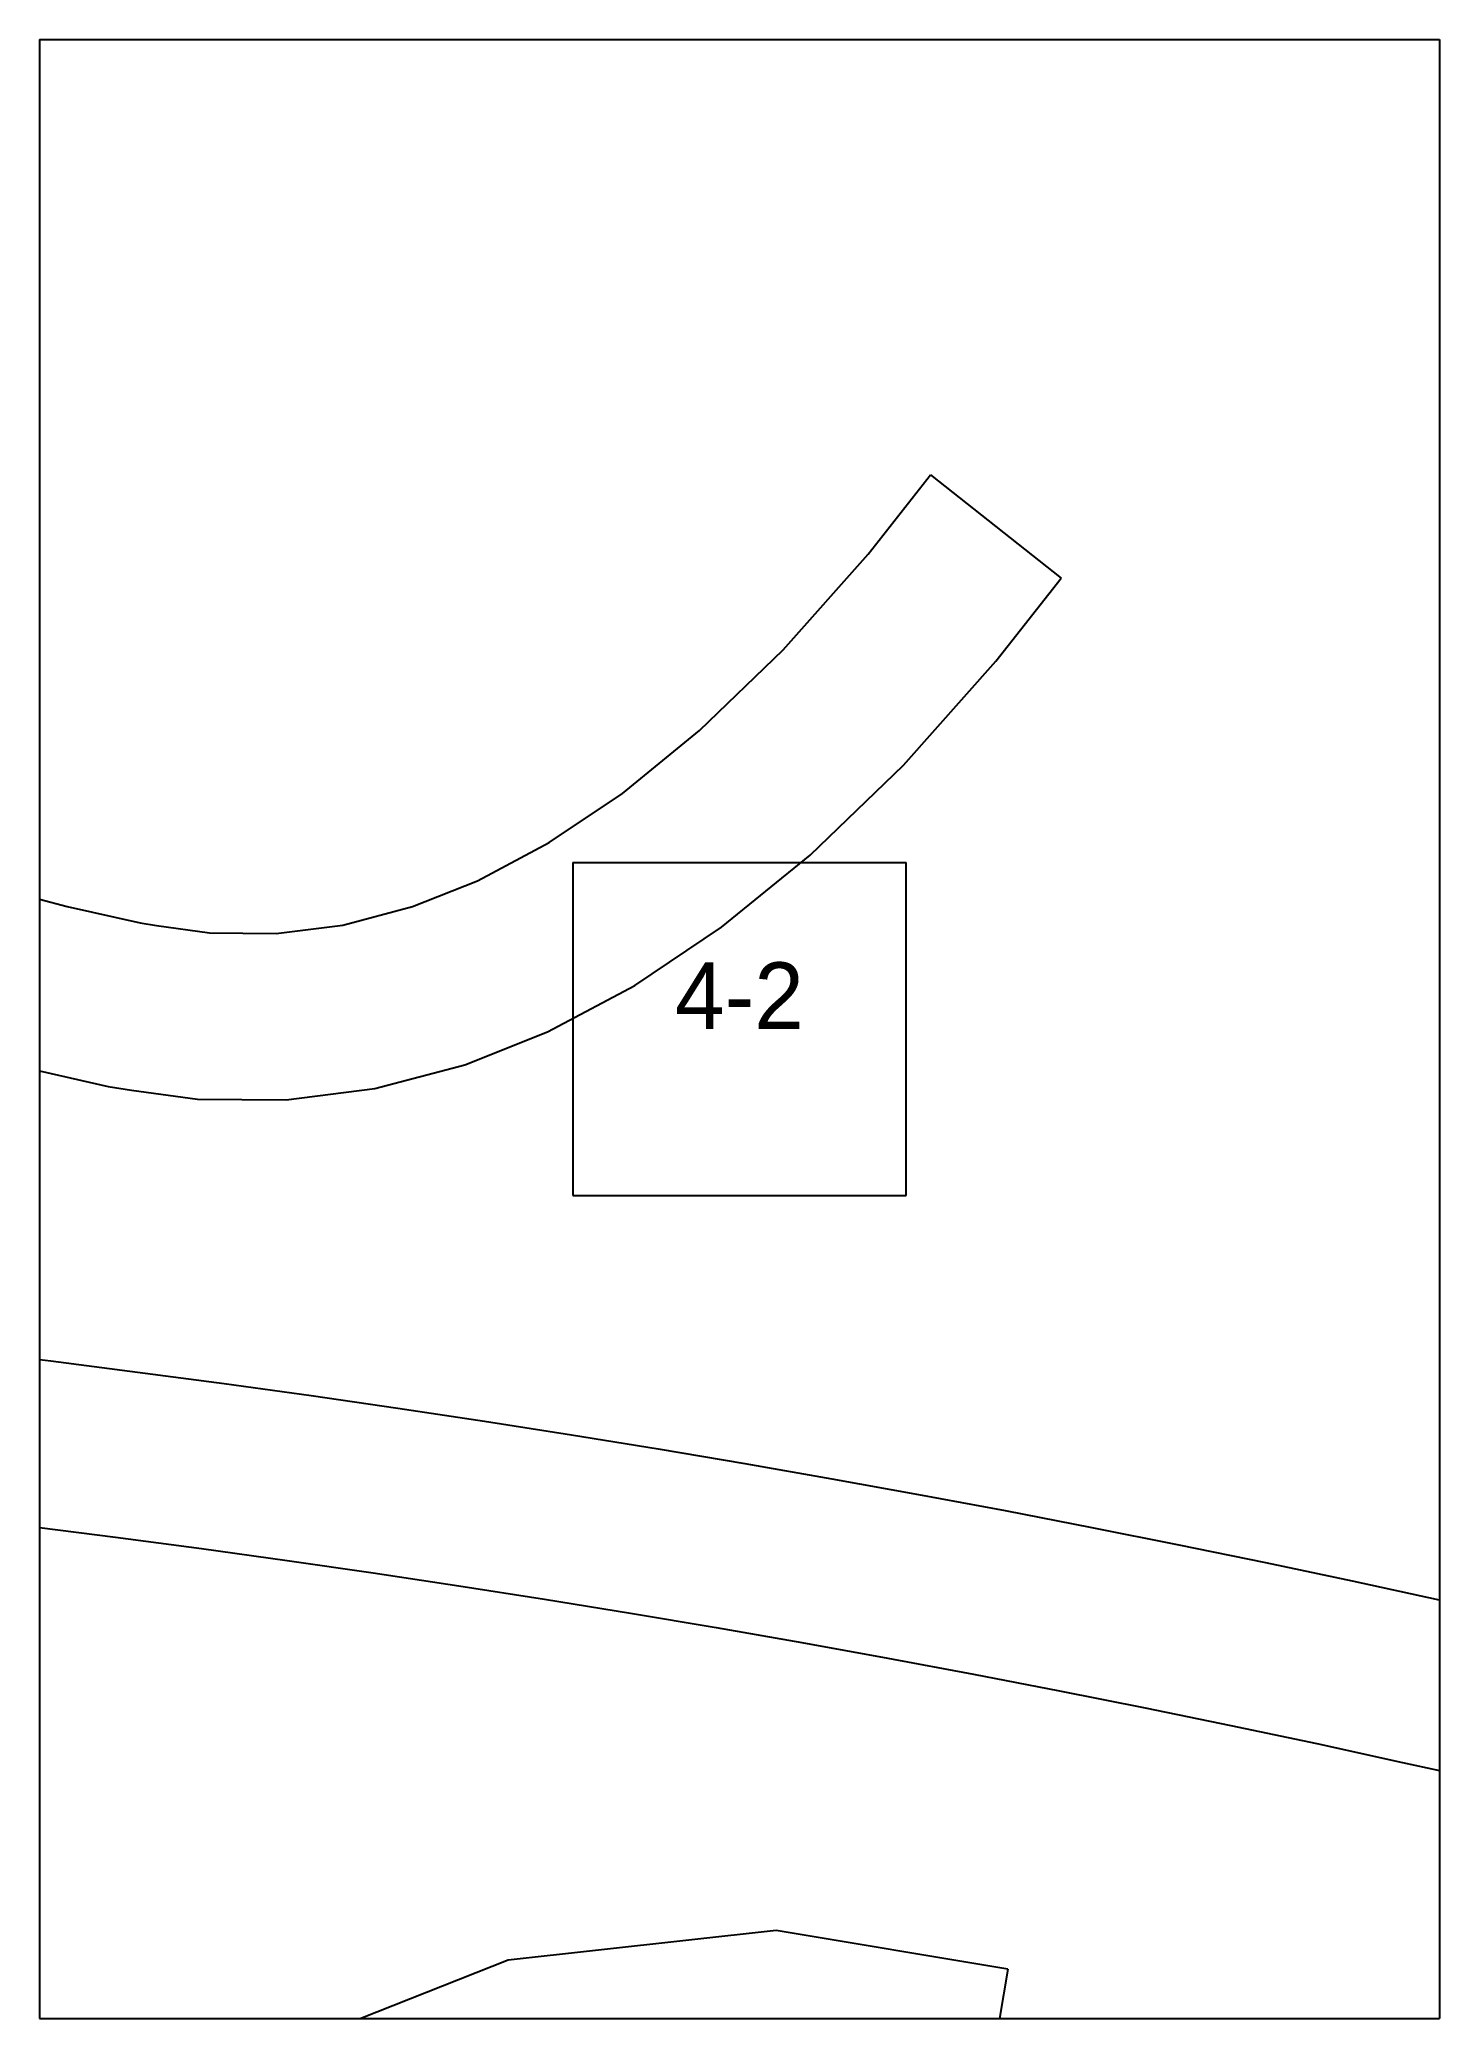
# Paper-space layout 'Plan 4-2' of a CAD drawing. Header units: metres, sheet in millimetres. Extents: x 0 to 210, y 0 to 297.
# The model-space entities are those that its viewports show. They can reach past a viewport. Long polylines and large blocks are cut down to what shows.
import ezdxf
from ezdxf.enums import TextEntityAlignment as Align

# ---------------------------------------------------------------- set-up
doc = ezdxf.new("R2010")
doc.units = ezdxf.units.M
for name, color, linetype in [('default', 7, 'Continuous'), ('TEXTLAYER', 7, 'Continuous'), ('VIEWPORTS', 7, 'Continuous')]:
    doc.layers.add(name, color=color, linetype=linetype)

msp = doc.modelspace()

# ---------------------------------------------------------------- linework, layer by layer
at = {"color": 9}
for p, q in [((210, -594), (210, -891)), ((210, -594), (210, -891)), ((420, -594), (420, -891)), ((420, -594), (420, -891)), ((0, -891), (210, -891)), ((0, -891), (210, -891)), ((210, -891), (420, -891)), ((210, -891), (210, -1188)), ((210, -891), (420, -891)), ((210, -891), (210, -1188)), ((420, -891), (630, -891)), ((420, -891), (420, -1188)), ((420, -891), (630, -891)), ((420, -891), (420, -1188)), ((290, -1014.5), (340, -1014.5)), ((290, -1014.5), (290, -1064.5)), ((340, -1064.5), (340, -1014.5)), ((290, -1064.5), (340, -1064.5)), ((0, -1188), (210, -1188)), ((0, -1188), (210, -1188)), ((210, -1188), (420, -1188)), ((210, -1188), (210, -1485)), ((210, -1188), (420, -1188)), ((210, -1188), (210, -1485)), ((420, -1188), (630, -1188)), ((420, -1188), (420, -1485)), ((420, -1188), (630, -1188)), ((420, -1188), (420, -1485))]:
    msp.add_line(p, q, dxfattribs=at)
at = {"layer": 'default', "color": 7, "linetype": 'Continuous'}
for p, q in [((334.29, -968.23), (343.65, -956.34)), ((343.65, -956.34), (363.28, -971.82)), ((343.65, -956.34), (343.65, -956.34)), ((321.55, -982.6), (334.29, -968.23)), ((353.46, -984.27), (363.28, -971.82)), ((363.28, -971.82), (363.28, -971.82)), ((309.02, -994.71), (321.55, -982.6)), ((339.6, -999.9), (353.46, -984.27)), ((297.43, -1004.15), (309.02, -994.71)), ((325.61, -1013.41), (339.6, -999.9)), ((286.44, -1011.52), (297.43, -1004.15)), ((275.68, -1017.25), (286.44, -1011.52)), ((312.3, -1024.24), (325.61, -1013.41)), ((202.96, -1018.08), (214.12, -1021.11)), ((265.95, -1021.12), (275.68, -1017.25)), ((214.12, -1021.11), (225.09, -1023.57)), ((255.5, -1023.91), (265.95, -1021.12)), ((225.09, -1023.57), (227.53, -1023.98)), ((227.53, -1023.98), (235.47, -1025.09)), ((245.51, -1025.18), (255.5, -1023.91)), ((299.29, -1032.97), (312.3, -1024.24)), ((235.47, -1025.09), (245.51, -1025.18)), ((286.18, -1039.93), (299.29, -1032.97)), ((273.79, -1044.86), (286.18, -1039.93)), ((208.09, -1045.37), (220.29, -1048.11)), ((260.31, -1048.44), (273.79, -1044.86)), ((220.29, -1048.11), (223.77, -1048.69)), ((223.77, -1048.69), (233.67, -1050.03)), ((233.67, -1050.03), (246.99, -1050.14)), ((246.99, -1050.14), (260.31, -1048.44)), ((198.66, -1087.75), (211.68, -1089.32)), ((211.68, -1089.32), (224.69, -1090.98)), ((224.69, -1090.98), (237.71, -1092.71)), ((237.71, -1092.71), (250.73, -1094.51)), ((250.73, -1094.51), (263.74, -1096.4)), ((263.74, -1096.4), (276.76, -1098.36)), ((276.76, -1098.36), (289.78, -1100.4)), ((289.78, -1100.4), (302.79, -1102.52)), ((302.79, -1102.52), (315.81, -1104.72)), ((315.81, -1104.72), (328.83, -1107)), ((328.83, -1107), (341.84, -1109.36)), ((341.84, -1109.36), (354.86, -1111.79)), ((195.66, -1112.57), (208.53, -1114.13)), ((354.86, -1111.79), (367.88, -1114.31)), ((208.53, -1114.13), (221.4, -1115.76)), ((221.4, -1115.76), (234.27, -1117.47)), ((367.88, -1114.31), (380.89, -1116.9)), ((234.27, -1117.47), (247.14, -1119.26)), ((247.14, -1119.26), (260.02, -1121.12)), ((380.89, -1116.9), (393.91, -1119.58)), ((393.91, -1119.58), (406.93, -1122.33)), ((260.02, -1121.12), (272.89, -1123.06)), ((406.93, -1122.33), (419.94, -1125.17)), ((272.89, -1123.06), (285.76, -1125.08)), ((285.76, -1125.08), (298.63, -1127.17)), ((419.94, -1125.17), (432.96, -1128.09)), ((298.63, -1127.17), (311.5, -1129.35)), ((311.5, -1129.35), (324.37, -1131.6)), ((324.37, -1131.6), (337.25, -1133.93)), ((337.25, -1133.93), (350.12, -1136.34)), ((350.12, -1136.34), (362.99, -1138.82)), ((362.99, -1138.82), (375.86, -1141.39)), ((375.86, -1141.39), (388.73, -1144.04)), ((388.73, -1144.04), (401.6, -1146.76)), ((401.6, -1146.76), (414.47, -1149.57)), ((414.47, -1149.57), (427.35, -1152.45)), ((320.48, -1174.82), (280.28, -1179.25)), ((355.24, -1180.59), (320.48, -1174.82)), ((280.28, -1179.25), (243.8, -1193.71)), ((355.24, -1180.59), (351.08, -1205.24))]:
    msp.add_line(p, q, dxfattribs=at)

# ---------------------------------------------------------------- texts
at = {"layer": 'TEXTLAYER', "color": 1}
msp.add_text('4-2', height=10, dxfattribs=at).set_placement((315, -1039.5), align=Align.CENTER)

psp = doc.layouts.new('Plan 4-2')

# ---------------------------------------------------------------- viewports
at = {"layer": 'VIEWPORTS'}
psp.add_viewport(center=(105, 148.5), size=(210, 297), view_center_point=(315, -1039.5), view_height=297, dxfattribs=at)

doc.saveas('drawing.dxf')
